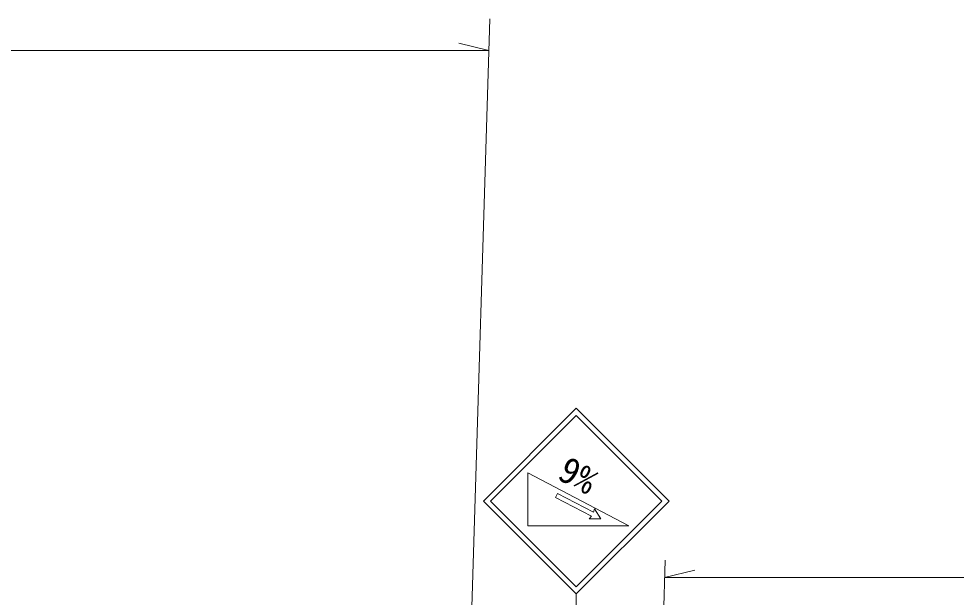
# Model space of a CAD drawing. Units: millimetres, scale not verified. Extents: x 40000 to 680000, y 20000 to 380000.
# Drawn here: x 268474 to 315280, y 315366 to 344226 of the extents above; entities that cross this region are included whole.
import ezdxf
from ezdxf.enums import TextEntityAlignment as Align

# ---------------------------------------------------------------- set-up
doc = ezdxf.new("R2010")
doc.units = ezdxf.units.MM
doc.header["$LTSCALE"] = 1000
for name, color, linetype, lineweight in [('M-BGD', 7, 'Continuous', 13), ('M-STR-HTXT', 7, 'Continuous', 13), ('M-STR-STRC', 7, 'Continuous', 13)]:
    doc.layers.add(name, color=color, linetype=linetype, lineweight=lineweight)
doc.styles.add('ＭＳ ゴシック', font='')
doc.styles.get('ＭＳ ゴシック').set_extended_font_data('MS Gothic')

msp = doc.modelspace()

# ---------------------------------------------------------------- linework, layer by layer
at = {"layer": 'M-BGD'}
for points, knots in [([(183511, 316858), (184871, 316316), (185292, 316111), (186381, 315527), (188078, 314616), (188831, 313785), (190434, 312717), (191455, 312036), (192004, 311616), (193067, 311001), (194970, 309899), (196074, 309347), (198044, 308368), (199830, 307480), (200816, 306943), (202659, 306179), (204512, 305410), (205613, 305145), (207510, 304493), (210318, 303527), (211939, 303122), (214706, 302045), (217586, 300924), (219086, 300013), (221983, 298939), (225188, 297750), (227024, 297185), (230311, 296247), (232884, 295512), (234327, 295060), (236967, 294619), (238956, 294288), (240097, 294184), (242114, 294205), (244200, 294227), (245383, 294246), (247439, 294597), (248931, 294852), (249710, 295256), (251196, 295544), (253207, 295934), (254370, 295913), (256402, 296165), (258189, 296387), (259177, 296630), (260973, 296749), (263267, 296902), (264562, 296783), (266860, 296690), (268673, 296617), (269682, 296472), (271490, 296313), (273756, 296114), (275019, 295928), (277288, 295751), (278973, 295619), (279917, 295478), (281607, 295485), (283276, 295492), (284221, 295556), (285867, 295840), (287507, 296123), (288372, 296522), (289979, 296957), (291434, 297351), (292274, 297489), (293706, 297962), (295134, 298434), (295918, 298755), (297285, 299382), (298672, 300018), (299426, 300433), (300717, 301246), (302726, 302512), (303807, 303294), (305703, 304724), (306705, 305480), (307206, 305980), (308207, 306736), (309137, 307438), (309456, 307661), (310633, 308471)], [0, 0, 0, 0, 1, 1, 1, 2, 2, 2, 3, 3, 3, 4, 4, 4, 5, 5, 5, 6, 6, 6, 7, 7, 7, 8, 8, 8, 9, 9, 9, 10, 10, 10, 11, 11, 11, 12, 12, 12, 13, 13, 13, 14, 14, 14, 15, 15, 15, 16, 16, 16, 17, 17, 17, 18, 18, 18, 19, 19, 19, 20, 20, 20, 21, 21, 21, 22, 22, 22, 23, 23, 23, 24, 24, 24, 25, 25, 25, 26, 26, 26, 27, 27, 27, 27]), ([(188154, 316114), (189998, 314757), (190529, 314376), (192118, 313363), (193925, 312211), (194970, 311610), (196881, 310641), (198694, 309723), (199738, 309261), (201614, 308482), (203870, 307545), (205193, 307172), (207472, 306293), (210017, 305310), (211415, 304690), (213965, 303719), (216760, 302655), (218362, 302159), (221154, 301086), (223341, 300246), (224519, 299655), (226715, 298838), (228991, 297991), (230253, 297471), (232580, 296775), (233987, 296354), (234768, 296059), (236218, 295828), (238440, 295474), (239708, 295376), (241957, 295355), (244322, 295333), (245649, 295479), (248000, 295732), (249473, 295890), (250295, 296021), (251757, 296264), (253992, 296637), (255232, 296920), (257466, 297300), (258881, 297540), (259666, 297752), (261097, 297854), (262999, 297991), (264078, 297891), (265978, 297736), (268103, 297563), (269274, 297296), (271392, 297056), (273833, 296779), (275194, 296509), (277649, 296420), (279739, 296343), (280918, 296366), (283003, 296538), (285107, 296711), (286294, 296829), (288357, 297278), (290480, 297739), (291660, 298073), (293704, 298808), (295239, 299360), (296123, 299647), (297550, 300435), (299430, 301474), (300361, 302260), (302106, 303512), (303893, 304794), (304941, 305459), (306602, 306899), (307406, 307596), (307688, 307837), (308614, 308733)], [0, 0, 0, 0, 1, 1, 1, 2, 2, 2, 3, 3, 3, 4, 4, 4, 5, 5, 5, 6, 6, 6, 7, 7, 7, 8, 8, 8, 9, 9, 9, 10, 10, 10, 11, 11, 11, 12, 12, 12, 13, 13, 13, 14, 14, 14, 15, 15, 15, 16, 16, 16, 17, 17, 17, 18, 18, 18, 19, 19, 19, 20, 20, 20, 21, 21, 21, 22, 22, 22, 23, 23, 23, 24, 24, 24, 24]), ([(191420, 315817), (193406, 314879), (193912, 314634), (195503, 313864), (198238, 312541), (199716, 311688), (202469, 310403), (206872, 308348), (209361, 307236), (213873, 305433), (216842, 304248), (218538, 303666), (221550, 302594), (224240, 301635), (225720, 301002), (228472, 300242), (231448, 299420), (233143, 299028), (236193, 298556), (239311, 298073), (241074, 297868), (244225, 297712), (246129, 297619), (247206, 297559), (249106, 297712), (251337, 297893), (252572, 298146), (254786, 298478), (256592, 298749), (257583, 299055), (259401, 299232), (261282, 299416), (262350, 299511), (264237, 299410), (266837, 299270), (268256, 298794), (270849, 298567), (274393, 298256), (276390, 298230), (279946, 298101), (282111, 298022), (283327, 297873), (285492, 297968), (287611, 298060), (288806, 298248), (290862, 298766), (292488, 299177), (293380, 299520), (294900, 300231), (296426, 300944), (297223, 301469), (298638, 302383), (300287, 303447), (301191, 304082), (302720, 305311), (304147, 306457), (304620, 306897), (306226, 308418)], [0, 0, 0, 0, 1, 1, 1, 2, 2, 2, 3, 3, 3, 4, 4, 4, 5, 5, 5, 6, 6, 6, 7, 7, 7, 8, 8, 8, 9, 9, 9, 10, 10, 10, 11, 11, 11, 12, 12, 12, 13, 13, 13, 14, 14, 14, 15, 15, 15, 16, 16, 16, 17, 17, 17, 18, 18, 18, 19, 19, 19, 19])]:
    msp.add_open_spline(points, degree=3, knots=knots, dxfattribs=at)
at = {"layer": 'M-STR-HTXT'}
for p, q in [((291996, 344226), (290309, 289665)), ((233142, 342636), (291947, 342636)), ((291947, 342636), (290447, 343011)), ((299896, 289881), (300748, 317209)), ((300721, 316348), (302221, 316723)), ((300721, 316348), (367590, 316348))]:
    msp.add_line(p, q, dxfattribs=at)
at = {"layer": 'M-STR-STRC'}
for p, q in [((291676, 320161), (296309, 324794)), ((291676, 320161), (296309, 324794)), ((292032, 320161), (296309, 324437)), ((292032, 320161), (296309, 324437)), ((296309, 324794), (300941, 320161)), ((296309, 324794), (300941, 320161)), ((296309, 324437), (300585, 320161)), ((296309, 324437), (300585, 320161)), ((293897, 318933), (293897, 321578)), ((293897, 321578), (298938, 318933)), ((296309, 315528), (291676, 320161)), ((296309, 315528), (291676, 320161)), ((296309, 315884), (292032, 320161)), ((296309, 315884), (292032, 320161)), ((295371, 320543), (295269, 320350)), ((297066, 319408), (295271, 320350)), ((297167, 319602), (295373, 320543)), ((300941, 320161), (296309, 315528)), ((300585, 320161), (296309, 315884)), ((300941, 320161), (296309, 315528)), ((300585, 320161), (296309, 315884)), ((297167, 319602), (297213, 319769)), ((297536, 319285), (297213, 319769)), ((297066, 319408), (296954, 319276)), ((297536, 319285), (296954, 319276)), ((298938, 318933), (293897, 318933)), ((296309, 315528), (296307, 312481)), ((296309, 315528), (296307, 312481))]:
    msp.add_line(p, q, dxfattribs=at)

# ---------------------------------------------------------------- texts
at = {"layer": 'M-STR-STRC', "style": 'ＭＳ ゴシック'}
msp.add_text('9%', height=1320, rotation=332.318, dxfattribs=at).set_placement((295117, 320938), align=Align.BOTTOM_LEFT)

doc.saveas('drawing.dxf')
